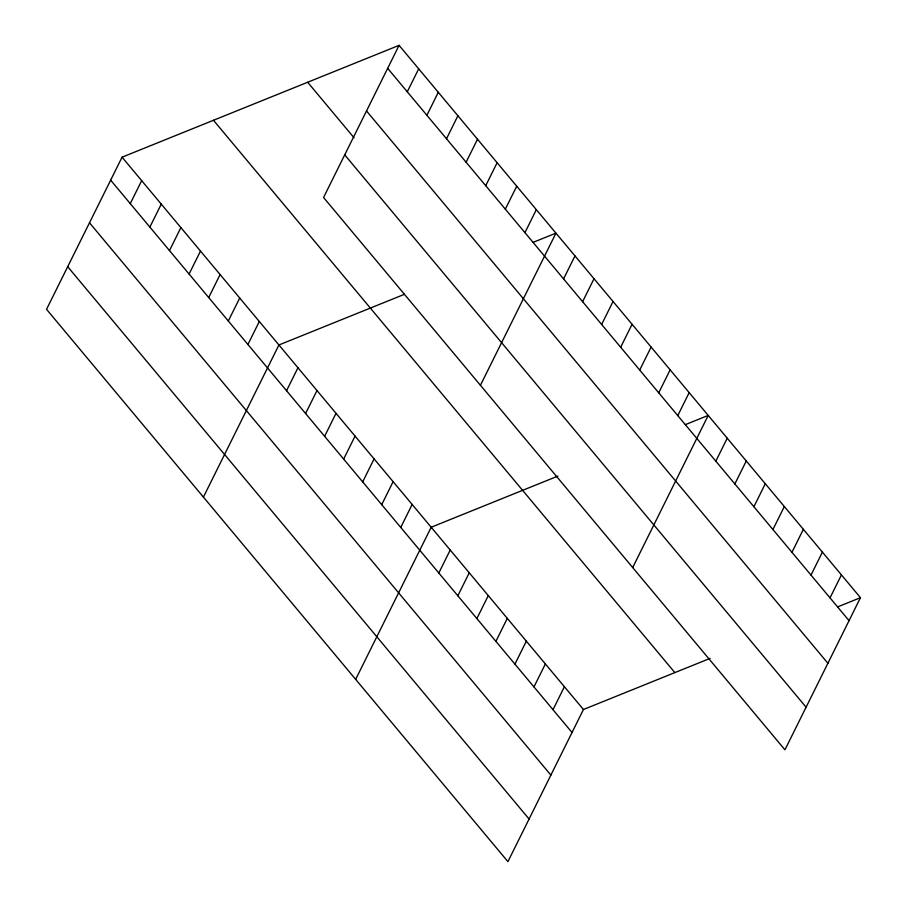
<?xml version="1.0" encoding="UTF-8"?>
<svg xmlns="http://www.w3.org/2000/svg" width="907" height="907" viewBox="0 0 907 907"><rect width="100%" height="100%" fill="white"/><g stroke="black" fill="none" stroke-linecap="round" stroke-linejoin="round"><path stroke-width="1.36" d="M399.08 45.35L323.561 197.488L784.94 749.817L860.46 597.679L399.08 45.35L122.06 157.183L46.54 309.321L507.92 861.65L583.439 709.512L710.181 658.346M130.268 203.633L141.673 180.652M149.87 227.101L161.276 204.132M169.484 250.581L180.89 227.6M189.087 274.05L200.492 251.08M208.701 297.53L220.106 274.549M228.303 320.999L239.709 298.029M247.917 344.479L259.323 321.497M203.406 497.115L278.925 344.977L404.363 294.344M407.288 91.8L418.694 68.819M286.555 390.736L297.961 367.754M426.891 115.28L438.296 92.299M305.591 413.513L316.997 390.543M446.505 138.748L457.91 115.767M324.615 436.301L336.021 413.32M466.107 162.228L477.513 139.247M343.651 459.089L355.056 436.108M485.721 185.697L497.127 162.716M362.687 481.866L374.092 458.897M505.324 209.177L516.729 186.196M381.711 504.655L393.116 481.674M524.938 232.645L536.343 209.664M400.747 527.432L412.152 504.462M480.427 385.282L555.946 233.144L533.101 242.373M355.657 679.377L431.188 527.239L557.918 476.084M563.576 278.903L574.981 255.921M438.807 573.009L450.212 550.027M582.611 301.691L594.017 278.71M457.842 595.786L469.248 572.805M601.636 324.468L613.041 301.498M476.878 618.574L488.283 595.593M620.671 347.256L632.077 324.275M495.902 641.351L507.308 618.381M639.707 370.033L651.113 347.064M514.938 664.139L526.343 641.158M658.731 392.822L670.148 369.841M533.974 686.916L545.379 663.947M677.767 415.61L689.173 392.629M552.998 709.705L564.403 686.724M632.689 567.555L708.208 415.417L685.352 424.635M715.827 461.175L727.244 438.194M734.863 483.953L746.268 460.983M753.898 506.741L765.304 483.76M772.923 529.529L784.34 506.548M791.958 552.306L803.364 529.325M810.994 575.095L822.4 552.114M830.018 597.872L841.435 574.902M837.603 606.908L860.46 597.679M387.674 68.331L849.054 620.66M366.519 110.949L827.898 663.278M307.666 82.254L354.013 137.739M344.717 154.87L806.096 707.199M213.474 120.28L674.853 672.609M122.06 157.183L583.439 709.512M110.654 180.153L572.034 732.493M89.498 222.782L550.878 775.111M67.696 266.692L529.076 819.032"/></g></svg>
